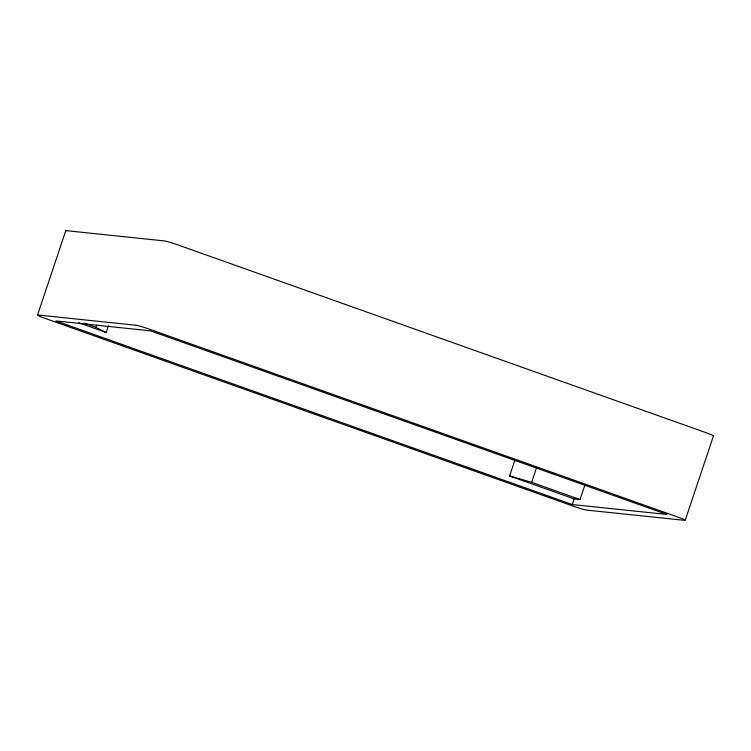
<?xml version="1.0" encoding="UTF-8"?>
<svg xmlns="http://www.w3.org/2000/svg" width="751" height="751" viewBox="0 0 751 751"><rect width="100%" height="100%" fill="white"/><g stroke="black" fill="none" stroke-linecap="round" stroke-linejoin="round"><path stroke-width="1.13" d="M37.55 315.054L65.778 230.679M108.397 325.887L106.182 332.515L95.95 327.398L96.691 325.192M584.869 485.174L580.063 499.537L574.158 498.917L509.61 475.965L514.782 460.494M509.61 475.965L531.652 482.32L536.458 467.957M572.271 504.541L666.888 514.444L150.5 330.834L55.884 320.93L572.271 504.541L574.158 498.917M685.222 520.321L713.45 435.946M84.121 323.193L95.95 327.398M531.652 482.32L580.063 499.537M78.667 322.733L106.182 332.515M66.041 230.97A11.885 0.77 18.5 0 1 65.938 230.623L164.816 240.977A11.885 0.77 18.5 0 1 176.983 244.573L706.935 433.008A11.885 0.77 18.5 0 1 713.29 436.002M136.053 325.277L38.057 315.016A11.885 0.77 18.5 0 0 45.435 318.49L572.581 505.921A11.885 0.77 18.5 0 0 586.719 510.107L684.715 520.359A11.885 0.77 18.5 0 0 677.327 516.895L150.181 329.454A11.885 0.77 18.5 0 0 136.053 325.277"/></g></svg>
